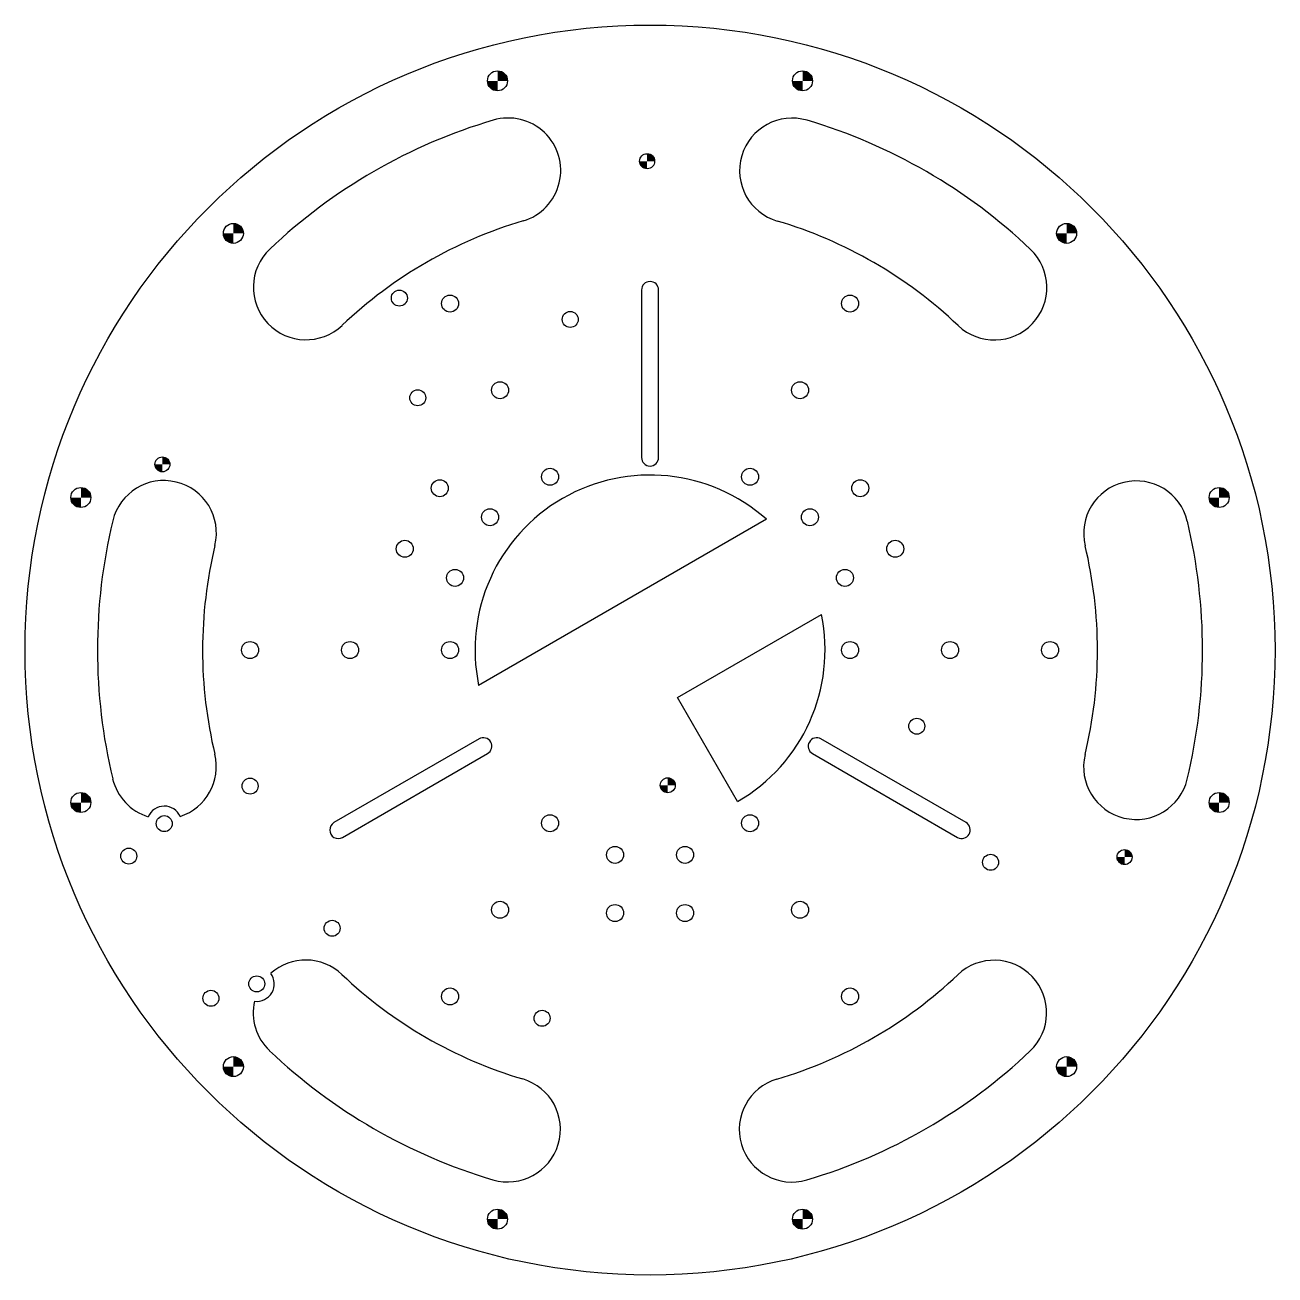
# Paper-space layout 'Sheet1' of a CAD drawing. Header units: millimetres. Extents: x 66 to 316, y 138 to 388.
import ezdxf

# ---------------------------------------------------------------- set-up
doc = ezdxf.new("R2010")
doc.units = ezdxf.units.MM

# ---------------------------------------------------------------- blocks, each defined once
blk = doc.blocks.new('SW_DOWELSYMBOL_0')
at = {"linetype": 'Continuous', "lineweight": 0}
h = blk.add_hatch(color=0, dxfattribs=at)
edge = h.paths.add_edge_path(flags=0)
edge.add_arc((0, 0), 2, 180, 270)
edge.add_line((0, -2), (0, 0))
edge.add_line((0, 0), (-2, 0))
h = blk.add_hatch(color=0, dxfattribs=at)
edge = h.paths.add_edge_path(flags=0)
edge.add_arc((0, 0), 2, 0, 90)
edge.add_line((0, 2), (0, 0))
edge.add_line((0, 0), (2, 0))
at = {"color": 0, "linetype": 'Continuous', "lineweight": 0}
blk.add_circle((0, 0), 2, dxfattribs=at)
blk = doc.blocks.new('SW_DOWELSYMBOL_1')
at = {"linetype": 'Continuous', "lineweight": 0}
h = blk.add_hatch(color=0, dxfattribs=at)
edge = h.paths.add_edge_path(flags=0)
edge.add_arc((0, 0), 2, 180, 270)
edge.add_line((0, -2), (0, 0))
edge.add_line((0, 0), (-2, 0))
h = blk.add_hatch(color=0, dxfattribs=at)
edge = h.paths.add_edge_path(flags=0)
edge.add_arc((0, 0), 2, 0, 90)
edge.add_line((0, 2), (0, 0))
edge.add_line((0, 0), (2, 0))
at = {"color": 0, "linetype": 'Continuous', "lineweight": 0}
blk.add_circle((0, 0), 2, dxfattribs=at)
blk = doc.blocks.new('SW_DOWELSYMBOL_2')
at = {"linetype": 'Continuous', "lineweight": 0}
h = blk.add_hatch(color=0, dxfattribs=at)
edge = h.paths.add_edge_path(flags=0)
edge.add_arc((0, 0), 2, 180, 270)
edge.add_line((0, -2), (0, 0))
edge.add_line((0, 0), (-2, 0))
h = blk.add_hatch(color=0, dxfattribs=at)
edge = h.paths.add_edge_path(flags=0)
edge.add_arc((0, 0), 2, 0, 90)
edge.add_line((0, 2), (0, 0))
edge.add_line((0, 0), (2, 0))
at = {"color": 0, "linetype": 'Continuous', "lineweight": 0}
blk.add_circle((0, 0), 2, dxfattribs=at)
blk = doc.blocks.new('SW_DOWELSYMBOL_3')
at = {"linetype": 'Continuous', "lineweight": 0}
h = blk.add_hatch(color=0, dxfattribs=at)
edge = h.paths.add_edge_path(flags=0)
edge.add_arc((0, 0), 2, 180, 270)
edge.add_line((0, -2), (0, 0))
edge.add_line((0, 0), (-2, 0))
h = blk.add_hatch(color=0, dxfattribs=at)
edge = h.paths.add_edge_path(flags=0)
edge.add_arc((0, 0), 2, 0, 90)
edge.add_line((0, 2), (0, 0))
edge.add_line((0, 0), (2, 0))
at = {"color": 0, "linetype": 'Continuous', "lineweight": 0}
blk.add_circle((0, 0), 2, dxfattribs=at)
blk = doc.blocks.new('SW_DOWELSYMBOL_4')
at = {"linetype": 'Continuous', "lineweight": 0}
h = blk.add_hatch(color=0, dxfattribs=at)
edge = h.paths.add_edge_path(flags=0)
edge.add_arc((0, 0), 2, 180, 270)
edge.add_line((0, -2), (0, 0))
edge.add_line((0, 0), (-2, 0))
h = blk.add_hatch(color=0, dxfattribs=at)
edge = h.paths.add_edge_path(flags=0)
edge.add_arc((0, 0), 2, 0, 90)
edge.add_line((0, 2), (0, 0))
edge.add_line((0, 0), (2, 0))
at = {"color": 0, "linetype": 'Continuous', "lineweight": 0}
blk.add_circle((0, 0), 2, dxfattribs=at)
blk = doc.blocks.new('SW_DOWELSYMBOL_5')
at = {"linetype": 'Continuous', "lineweight": 0}
h = blk.add_hatch(color=0, dxfattribs=at)
edge = h.paths.add_edge_path(flags=0)
edge.add_arc((0, 0), 2, 180, 270)
edge.add_line((0, -2), (0, 0))
edge.add_line((0, 0), (-2, 0))
h = blk.add_hatch(color=0, dxfattribs=at)
edge = h.paths.add_edge_path(flags=0)
edge.add_arc((0, 0), 2, 0, 90)
edge.add_line((0, 2), (0, 0))
edge.add_line((0, 0), (2, 0))
at = {"color": 0, "linetype": 'Continuous', "lineweight": 0}
blk.add_circle((0, 0), 2, dxfattribs=at)
blk = doc.blocks.new('SW_DOWELSYMBOL_6')
at = {"linetype": 'Continuous', "lineweight": 0}
h = blk.add_hatch(color=0, dxfattribs=at)
edge = h.paths.add_edge_path(flags=0)
edge.add_arc((0, 0), 2, 180, 270)
edge.add_line((0, -2), (0, 0))
edge.add_line((0, 0), (-2, 0))
h = blk.add_hatch(color=0, dxfattribs=at)
edge = h.paths.add_edge_path(flags=0)
edge.add_arc((0, 0), 2, 0, 90)
edge.add_line((0, 2), (0, 0))
edge.add_line((0, 0), (2, 0))
at = {"color": 0, "linetype": 'Continuous', "lineweight": 0}
blk.add_circle((0, 0), 2, dxfattribs=at)
blk = doc.blocks.new('SW_DOWELSYMBOL_7')
at = {"linetype": 'Continuous', "lineweight": 0}
h = blk.add_hatch(color=0, dxfattribs=at)
edge = h.paths.add_edge_path(flags=0)
edge.add_arc((0, 0), 2, 180, 270)
edge.add_line((0, -2), (0, 0))
edge.add_line((0, 0), (-2, 0))
h = blk.add_hatch(color=0, dxfattribs=at)
edge = h.paths.add_edge_path(flags=0)
edge.add_arc((0, 0), 2, 0, 90)
edge.add_line((0, 2), (0, 0))
edge.add_line((0, 0), (2, 0))
at = {"color": 0, "linetype": 'Continuous', "lineweight": 0}
blk.add_circle((0, 0), 2, dxfattribs=at)
blk = doc.blocks.new('SW_DOWELSYMBOL_8')
at = {"linetype": 'Continuous', "lineweight": 0}
h = blk.add_hatch(color=0, dxfattribs=at)
edge = h.paths.add_edge_path(flags=0)
edge.add_arc((0, 0), 2, 180, 270)
edge.add_line((0, -2), (0, 0))
edge.add_line((0, 0), (-2, 0))
h = blk.add_hatch(color=0, dxfattribs=at)
edge = h.paths.add_edge_path(flags=0)
edge.add_arc((0, 0), 2, 0, 90)
edge.add_line((0, 2), (0, 0))
edge.add_line((0, 0), (2, 0))
at = {"color": 0, "linetype": 'Continuous', "lineweight": 0}
blk.add_circle((0, 0), 2, dxfattribs=at)
blk = doc.blocks.new('SW_DOWELSYMBOL_9')
at = {"linetype": 'Continuous', "lineweight": 0}
h = blk.add_hatch(color=0, dxfattribs=at)
edge = h.paths.add_edge_path(flags=0)
edge.add_arc((0, 0), 2, 180, 270)
edge.add_line((0, -2), (0, 0))
edge.add_line((0, 0), (-2, 0))
h = blk.add_hatch(color=0, dxfattribs=at)
edge = h.paths.add_edge_path(flags=0)
edge.add_arc((0, 0), 2, 0, 90)
edge.add_line((0, 2), (0, 0))
edge.add_line((0, 0), (2, 0))
at = {"color": 0, "linetype": 'Continuous', "lineweight": 0}
blk.add_circle((0, 0), 2, dxfattribs=at)
blk = doc.blocks.new('SW_DOWELSYMBOL_10')
at = {"linetype": 'Continuous', "lineweight": 0}
h = blk.add_hatch(color=0, dxfattribs=at)
edge = h.paths.add_edge_path(flags=0)
edge.add_arc((0, 0), 2, 180, 270)
edge.add_line((0, -2), (0, 0))
edge.add_line((0, 0), (-2, 0))
h = blk.add_hatch(color=0, dxfattribs=at)
edge = h.paths.add_edge_path(flags=0)
edge.add_arc((0, 0), 2, 0, 90)
edge.add_line((0, 2), (0, 0))
edge.add_line((0, 0), (2, 0))
at = {"color": 0, "linetype": 'Continuous', "lineweight": 0}
blk.add_circle((0, 0), 2, dxfattribs=at)
blk = doc.blocks.new('SW_DOWELSYMBOL_11')
at = {"linetype": 'Continuous', "lineweight": 0}
h = blk.add_hatch(color=0, dxfattribs=at)
edge = h.paths.add_edge_path(flags=0)
edge.add_arc((0, 0), 2, 180, 270)
edge.add_line((0, -2), (0, 0))
edge.add_line((0, 0), (-2, 0))
h = blk.add_hatch(color=0, dxfattribs=at)
edge = h.paths.add_edge_path(flags=0)
edge.add_arc((0, 0), 2, 0, 90)
edge.add_line((0, 2), (0, 0))
edge.add_line((0, 0), (2, 0))
at = {"color": 0, "linetype": 'Continuous', "lineweight": 0}
blk.add_circle((0, 0), 2, dxfattribs=at)
blk = doc.blocks.new('SW_DOWELSYMBOL_12')
at = {"linetype": 'Continuous', "lineweight": 0}
h = blk.add_hatch(color=0, dxfattribs=at)
edge = h.paths.add_edge_path(flags=0)
edge.add_arc((0, 0), 1.5, 180, 270)
edge.add_line((0, -1.5), (0, 0))
edge.add_line((0, 0), (-1.5, 0))
h = blk.add_hatch(color=0, dxfattribs=at)
edge = h.paths.add_edge_path(flags=0)
edge.add_arc((0, 0), 1.5, 0, 90)
edge.add_line((0, 1.5), (0, 0))
edge.add_line((0, 0), (1.5, 0))
at = {"color": 0, "linetype": 'Continuous', "lineweight": 0}
blk.add_circle((0, 0), 1.5, dxfattribs=at)
blk = doc.blocks.new('SW_DOWELSYMBOL_13')
at = {"linetype": 'Continuous', "lineweight": 0}
h = blk.add_hatch(color=0, dxfattribs=at)
edge = h.paths.add_edge_path(flags=0)
edge.add_arc((0, 0), 1.5, 180, 270)
edge.add_line((0, -1.5), (0, 0))
edge.add_line((0, 0), (-1.5, 0))
h = blk.add_hatch(color=0, dxfattribs=at)
edge = h.paths.add_edge_path(flags=0)
edge.add_arc((0, 0), 1.5, 0, 90)
edge.add_line((0, 1.5), (0, 0))
edge.add_line((0, 0), (1.5, 0))
at = {"color": 0, "linetype": 'Continuous', "lineweight": 0}
blk.add_circle((0, 0), 1.5, dxfattribs=at)
blk = doc.blocks.new('SW_DOWELSYMBOL_14')
at = {"linetype": 'Continuous', "lineweight": 0}
h = blk.add_hatch(color=0, dxfattribs=at)
edge = h.paths.add_edge_path(flags=0)
edge.add_arc((0, 0), 1.5, 180, 270)
edge.add_line((0, -1.5), (0, 0))
edge.add_line((0, 0), (-1.5, 0))
h = blk.add_hatch(color=0, dxfattribs=at)
edge = h.paths.add_edge_path(flags=0)
edge.add_arc((0, 0), 1.5, 0, 90)
edge.add_line((0, 1.5), (0, 0))
edge.add_line((0, 0), (1.5, 0))
at = {"color": 0, "linetype": 'Continuous', "lineweight": 0}
blk.add_circle((0, 0), 1.5, dxfattribs=at)
blk = doc.blocks.new('SW_DOWELSYMBOL_15')
at = {"linetype": 'Continuous', "lineweight": 0}
h = blk.add_hatch(color=0, dxfattribs=at)
edge = h.paths.add_edge_path(flags=0)
edge.add_arc((0, 0), 1.5, 180, 270)
edge.add_line((0, -1.5), (0, 0))
edge.add_line((0, 0), (-1.5, 0))
h = blk.add_hatch(color=0, dxfattribs=at)
edge = h.paths.add_edge_path(flags=0)
edge.add_arc((0, 0), 1.5, 0, 90)
edge.add_line((0, 1.5), (0, 0))
edge.add_line((0, 0), (1.5, 0))
at = {"color": 0, "linetype": 'Continuous', "lineweight": 0}
blk.add_circle((0, 0), 1.5, dxfattribs=at)

psp = doc.layouts.new('Sheet1')

# ---------------------------------------------------------------- linework, layer by layer
at = {"color": 7, "linetype": 'Continuous', "lineweight": 25}
for p, q in [((189.67, 334.96), (189.67, 301.46)), ((193.07, 301.46), (193.07, 334.96)), ((214.64, 289.1), (157.09, 255.87)), ((196.87, 253.44), (225.64, 270.05)), ((208.87, 232.65), (196.87, 253.44)), ((157.18, 245.18), (128.16, 228.43)), ((254.57, 228.43), (225.56, 245.18)), ((129.86, 225.49), (158.88, 242.24)), ((223.86, 242.24), (252.87, 225.49))]:
    psp.add_line(p, q, dxfattribs=at)
for centre, radius in [((191.37, 262.96), 125), ((160.87, 376.79), 2), ((221.87, 376.79), 2), ((190.8, 360.72), 1.5), ((108.04, 346.29), 2), ((274.7, 346.29), 2), ((141.24, 333.35), 1.6), ((151.37, 332.24), 1.7), ((231.37, 332.24), 1.7), ((175.41, 329.07), 1.6), ((144.91, 313.4), 1.6), ((161.37, 314.92), 1.7), ((221.37, 314.92), 1.7), ((93.85, 300.09), 1.5), ((171.37, 297.6), 1.7), ((211.37, 297.6), 1.7), ((77.54, 293.46), 2), ((149.32, 295.32), 1.7), ((233.42, 295.32), 1.7), ((305.2, 293.46), 2), ((159.37, 289.52), 1.7), ((223.36, 289.52), 1.7), ((142.32, 283.2), 1.7), ((240.42, 283.2), 1.7), ((152.37, 277.39), 1.7), ((230.36, 277.39), 1.7), ((111.37, 262.96), 1.7), ((131.37, 262.96), 1.7), ((151.37, 262.96), 1.7), ((231.37, 262.96), 1.7), ((251.37, 262.96), 1.7), ((271.37, 262.96), 1.7), ((244.73, 247.72), 1.6), ((111.38, 235.74), 1.6), ((194.92, 235.9), 1.5), ((77.54, 232.46), 2), ((305.2, 232.46), 2), ((171.37, 228.32), 1.7), ((211.37, 228.32), 1.7), ((94.22, 228.23), 1.6), ((87.13, 221.74), 1.6), ((184.37, 221.98), 1.7), ((198.37, 221.98), 1.7), ((286.28, 221.54), 1.5), ((259.49, 220.5), 1.6), ((161.37, 211), 1.7), ((221.37, 211), 1.7), ((184.37, 210.36), 1.7), ((198.37, 210.36), 1.7), ((127.8, 207.3), 1.6), ((112.72, 196.19), 1.6), ((151.37, 193.68), 1.7), ((231.37, 193.68), 1.7), ((103.55, 193.3), 1.6), ((169.78, 189.3), 1.6), ((108.04, 179.63), 2), ((274.7, 179.63), 2), ((160.87, 149.13), 2), ((221.87, 149.13), 2)]:
    psp.add_circle(centre, radius, dxfattribs=at)
for centre, radius, start, end in [((191.37, 262.96), 110.51, 106.4797, 133.4797), ((163, 358.85), 10.51, 286.4797, 106.4797), ((219.8, 358.83), 10.51, 73.4797, 253.4797), ((191.37, 262.96), 110.51, 46.4797, 73.4797), ((191.37, 262.96), 89.49, 106.4797, 133.4797), ((191.37, 262.96), 89.49, 46.4797, 73.4797), ((122.56, 335.52), 10.51, 133.4797, 313.4797), ((260.23, 335.47), 10.51, 226.4797, 46.4797), ((191.37, 334.96), 1.7, 0, 180), ((191.37, 301.46), 1.7, 180, 0), ((191.37, 262.96), 35, 48.3177, 191.6823), ((94.14, 286.34), 10.51, 346.4797, 166.4797), ((288.61, 286.27), 10.51, 13.4797, 193.4797), ((191.37, 262.96), 110.51, 166.4797, 193.4797), ((191.37, 262.96), 110.51, 346.4797, 13.4797), ((191.37, 262.96), 89.49, 166.4797, 193.4797), ((191.37, 262.96), 89.49, 346.4797, 13.4797), ((191.37, 262.96), 35, 300, 11.6823), ((158.03, 243.71), 1.7, 300, 120), ((224.71, 243.71), 1.7, 60, 240), ((94.12, 239.65), 10.51, 288.2177, 13.4797), ((288.6, 239.58), 10.51, 166.4797, 346.4797), ((94.12, 239.65), 10.51, 193.4797, 252.7225), ((94.22, 228.23), 3.5, 24.2295, 156.7107), ((129.01, 226.96), 1.7, 120, 300), ((253.72, 226.96), 1.7, 240, 60), ((122.51, 190.45), 10.51, 46.4797, 131.7138), ((260.18, 190.4), 10.51, 313.4797, 133.4797), ((112.72, 196.19), 3.5, 262.2877, 36.9337), ((191.37, 262.96), 89.49, 226.4797, 253.4797), ((191.37, 262.96), 89.49, 286.4797, 313.4797), ((122.51, 190.45), 10.51, 167.5075, 226.4797), ((191.37, 262.96), 110.51, 226.4797, 253.4797), ((191.37, 262.96), 110.51, 286.4797, 313.4797), ((162.93, 167.09), 10.51, 253.4797, 73.4797), ((219.74, 167.07), 10.51, 106.4797, 286.4797)]:
    psp.add_arc(centre, radius, start, end, dxfattribs=at)

# ---------------------------------------------------------------- block references
at = {"color": 7, "linetype": 'Continuous', "lineweight": 0}
for name, p in [('SW_DOWELSYMBOL_7', (160.87, 376.79)), ('SW_DOWELSYMBOL_4', (221.87, 376.79)), ('SW_DOWELSYMBOL_14', (190.8, 360.72)), ('SW_DOWELSYMBOL_6', (108.04, 346.29)), ('SW_DOWELSYMBOL_5', (274.7, 346.29)), ('SW_DOWELSYMBOL_15', (93.85, 300.09)), ('SW_DOWELSYMBOL_9', (77.54, 293.46)), ('SW_DOWELSYMBOL_2', (305.2, 293.46)), ('SW_DOWELSYMBOL_13', (194.92, 235.9)), ('SW_DOWELSYMBOL_8', (77.54, 232.46)), ('SW_DOWELSYMBOL_3', (305.2, 232.46)), ('SW_DOWELSYMBOL_12', (286.28, 221.54)), ('SW_DOWELSYMBOL_11', (108.04, 179.63)), ('SW_DOWELSYMBOL_0', (274.7, 179.63)), ('SW_DOWELSYMBOL_10', (160.87, 149.13)), ('SW_DOWELSYMBOL_1', (221.87, 149.13))]:
    psp.add_blockref(name, p, dxfattribs=at)

doc.saveas('drawing.dxf')
